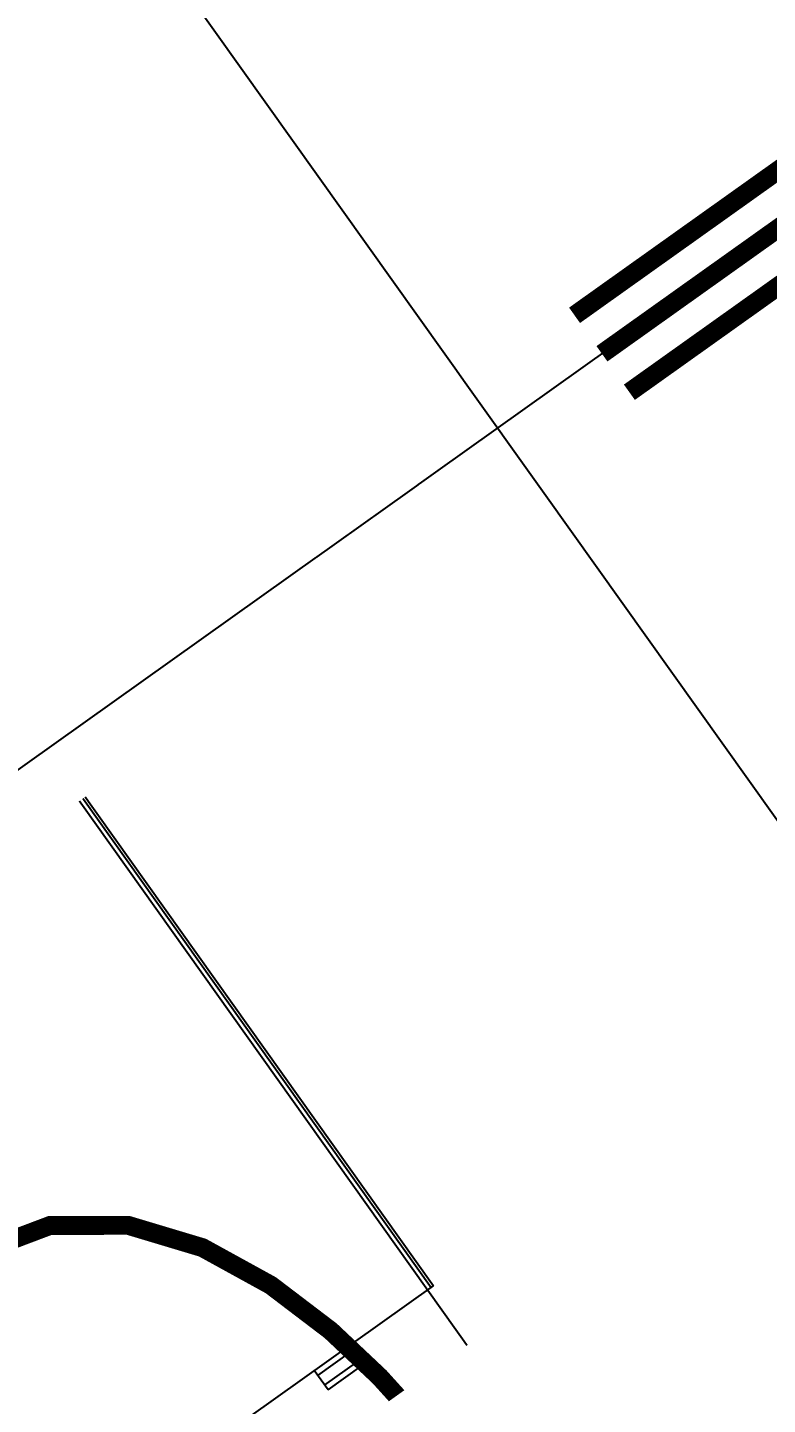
# Model space of a CAD drawing. Header units: feet. Extents: x 2321988 to 2329858, y 6722724 to 6730499.
# Drawn here: x 2326055.34 to 2326058.61, y 6726865.36 to 6726871.44 of the extents above; entities that cross this region are included whole.
import ezdxf

# ---------------------------------------------------------------- set-up
doc = ezdxf.new("R2010")
doc.units = ezdxf.units.FT
doc.header["$MEASUREMENT"] = 0
doc.header["$PDSIZE"] = 5
doc.layers.add('BESS Dimensions', color=3, linetype='Continuous')
doc.layers.add('C-BESS-EQUIPMENT', color=255, linetype='Continuous')
doc.styles.add('TG_DIMS', font='arial.ttf')
doc.dimstyles.new('TG-PROPOSED-ANNO', dxfattribs={"dimtxt": 0.1, "dimasz": 0.1, "dimexe": 0.05, "dimexo": 0.05, "dimgap": 0.02, "dimtad": 0, "dimtih": 1, "dimtoh": 1, "dimdsep": 46, "dimtxsty": 'TG_DIMS', "dimcen": 0, "dimclrd": 256, "dimclre": 256, "dimclrt": 256, "dimaunit": 1, "dimadec": 6, "dimazin": 2, "dimtfac": 1, "dimtofl": 0, "dimtmove": 1, "dimatfit": 3, "dimfxl": 1, "dimtolj": 1, "dimtzin": 0, "dimarcsym": 0})

# ---------------------------------------------------------------- blocks, each defined once
blk = doc.blocks.new('Midpoint Site Plan$0$P1730-01-0001')
at = {"color": 0, "linetype": 'ByBlock', "lineweight": -2}
for p, q in [((39.221, 34.998), (39.221, -34.998)), ((39.37, 34.998), (39.37, -34.998)), ((6.806, -34.998), (39.37, -34.998)), ((31.627, -36.255), (31.627, -34.998)), ((31.627, -35.31), (33.788, -35.31)), ((33.788, -36.255), (33.788, -34.998)), ((31.627, -35.942), (33.788, -35.942)), ((31.627, -36.255), (33.788, -36.255))]:
    blk.add_line(p, q, dxfattribs=at)
blk = doc.blocks.new('*U57')
at = {"layer": 'C-BESS-EQUIPMENT'}
blk.add_lwpolyline([(195, -39), (195, 39), (273, 39), (273, -39)], close=True, dxfattribs=at)
at = {"layer": 'C-BESS-EQUIPMENT', "const_width": 1}
blk.add_lwpolyline([(275.805, 34.657), (274.082, 34.575), (271.28, 34.249), (267.784, 33.557), (263.983, 32.376), (260.265, 30.585), (257.015, 28.061), (254.623, 24.683), (253.474, 20.329)], dxfattribs=at)
at = {"layer": 'C-BESS-EQUIPMENT', "rotation": 90}
blk.add_blockref('Midpoint Site Plan$0$P1730-01-0001', (234, 0), dxfattribs=at)
blk.add_wipeout([(163.5, -4), (163.5, 4), (304.5, 4), (304.5, -4)]).dxf.layer = 'C-BESS-EQUIPMENT'
blk = doc.blocks.new('*D110')
at = {"layer": 'BESS Dimensions', "lineweight": -2, "transparency": 16777216}
for p, q in [((2325959.3419, 6726878.5788), (2325907.9067, 6726841.9324)), ((2325917.7814, 6726836.6894), (2325957.7158, 6726780.6393)), ((2326007.7221, 6726710.4528), (2325967.7877, 6726766.5029)), ((2326060.8878, 6726736.0536), (2326009.4525, 6726699.4072))]:
    blk.add_line(p, q, dxfattribs=at)
at = {"layer": 'BESS Dimensions', "transparency": 16777216}
for points in [[(2325919.1388, 6726837.6565), (2325916.424, 6726835.7223), (2325911.9788, 6726844.8337)], [(2326009.0794, 6726711.4199), (2326006.3647, 6726709.4857), (2326013.5247, 6726702.3085)]]:
    blk.add_solid(points, dxfattribs=at)
at = {"layer": 'Defpoints', "color": 0, "transparency": 16777216}
for p in [(2325963.414, 6726881.4801), (2326064.9599, 6726738.9549), (2326013.5247, 6726702.3085)]:
    blk.add_point(p, dxfattribs=at)
at = {"layer": 'BESS Dimensions', "transparency": 16777216, "insert": (2325962.7517, 6726773.5711), "char_height": 10, "attachment_point": 5, "style": 'TG_DIMS'}
blk.add_mtext("\\A1;175'", dxfattribs=at)

msp = doc.modelspace()

# ---------------------------------------------------------------- block references
at = {"layer": 'C-BESS-EQUIPMENT', "xscale": 0.08333333333333331, "yscale": 0.08333333333333331, "zscale": 0.08333333333333331, "rotation": 305.4689808292026}
msp.add_blockref('*U57', (2326041.4532, 6726882.2405), dxfattribs=at)

# ---------------------------------------------------------------- next in the draw order: wipeouts: each hides what was drawn before it
msp.add_wipeout([(2326053.8246, 6726863.1532), (2326059.7399, 6726867.3821), (2326060.0602, 6726866.9325), (2326054.1449, 6726862.7035)]).dxf.layer = 'C-BESS-EQUIPMENT'

# ---------------------------------------------------------------- next in the draw order: wipeouts: each hides what was drawn before it
msp.add_wipeout([(2326051.7937, 6726866.0037), (2326057.709, 6726870.2327), (2326058.0293, 6726869.783), (2326052.114, 6726865.554)]).dxf.layer = 'C-BESS-EQUIPMENT'

# ---------------------------------------------------------------- next in the draw order: linework, layer by layer
at = {"layer": 'C-BESS-EQUIPMENT'}
msp.add_lwpolyline([(2326050.0679, 6726879.9845), (2326108.0941, 6726798.5415)], dxfattribs=at)

# ---------------------------------------------------------------- next in the draw order: wipeouts: each hides what was drawn before it
msp.add_wipeout([(2326046.505, 6726866.5331), (2326055.6781, 6726873.0832), (2326055.9984, 6726872.6335), (2326046.8254, 6726866.0835)]).dxf.layer = 'C-BESS-EQUIPMENT'

# ---------------------------------------------------------------- next in the draw order: wipeouts: each hides what was drawn before it
msp.add_wipeout([(2326044.1544, 6726887.5417), (2326077.858, 6726840.2369), (2326077.4083, 6726839.9165), (2326043.7047, 6726887.2214)]).dxf.layer = 'C-BESS-EQUIPMENT'

# ---------------------------------------------------------------- next in the draw order: wipeouts: each hides what was drawn before it
msp.add_wipeout([(2326040.0822, 6726884.6404), (2326073.7858, 6726837.3356), (2326073.3362, 6726837.0152), (2326039.6325, 6726884.3201)]).dxf.layer = 'C-BESS-EQUIPMENT'

# ---------------------------------------------------------------- next in the draw order: wipeouts: each hides what was drawn before it
msp.add_wipeout([(2326036.0101, 6726881.739), (2326069.7137, 6726834.4343), (2326069.264, 6726834.1139), (2326035.5604, 6726881.4188)]).dxf.layer = 'C-BESS-EQUIPMENT'

# ---------------------------------------------------------------- next in the draw order: linework, layer by layer
msp.add_lwpolyline([(2325996.5737, 6726826.3218), (2326168.0101, 6726948.4662)], dxfattribs=at)
at = {"layer": 'C-BESS-EQUIPMENT', "const_width": 0.0833}
for points in [[(2326057.7551, 6726870.1679), (2326061.9794, 6726873.1776)], [(2326057.876, 6726869.9982), (2326062.1003, 6726873.008)], [(2326057.9969, 6726869.8286), (2326062.2212, 6726872.8383)]]:
    msp.add_lwpolyline(points, dxfattribs=at)

# ---------------------------------------------------------------- next in the draw order: dimensions: what is measured, and where the dimension line sits
at = {"layer": 'BESS Dimensions'}
dim = msp.add_aligned_dim(p1=(2325963.414, 6726881.4801), p2=(2326064.9599, 6726738.9549), distance=-63.1549, dimstyle='TG-PROPOSED-ANNO', override={"dimscale": 50, "dimpost": "'"}, dxfattribs=at)
dim.commit()
dim.dimension.update_dxf_attribs({"geometry": '*D110', "text_midpoint": (2325962.7517, 6726773.5711)})

doc.saveas('drawing.dxf')
